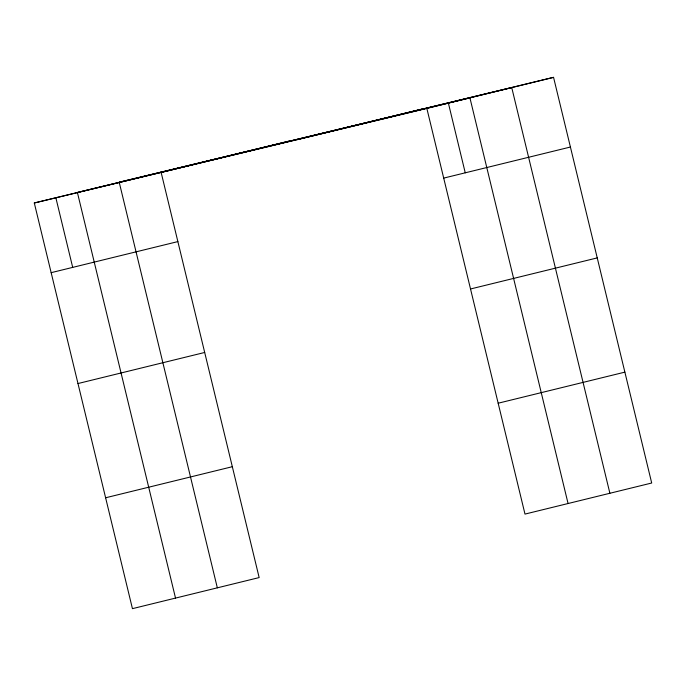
<?xml version="1.0" encoding="UTF-8"?>
<svg xmlns="http://www.w3.org/2000/svg" width="686" height="686" viewBox="0 0 686 686"><rect width="100%" height="100%" fill="white"/><g stroke="black" fill="none" stroke-linecap="round" stroke-linejoin="round"><path stroke-width="1.03" d="M161.013 171.912L259.154 577.578L132.441 608.654L34.3 202.987L553.559 77.347L651.7 483.013L524.987 514.088L426.846 108.422L553.559 77.347M163.843 171.783L290.555 140.707M297.304 139.627L424.017 108.551M51.158 272.668L177.871 241.592M443.705 178.103L570.418 147.027M77.981 383.543L204.694 352.467M470.527 288.978L597.24 257.902M105.618 497.779L232.331 466.703M498.165 403.214L624.877 372.138M34.3 202.987L426.846 108.422M609.888 493.268L511.747 87.602L119.193 182.167L217.333 587.833M568.068 503.524L469.927 97.858L77.381 192.423L175.522 598.089M448.387 103.14L465.245 172.821M55.84 197.705L72.699 267.386"/></g></svg>
